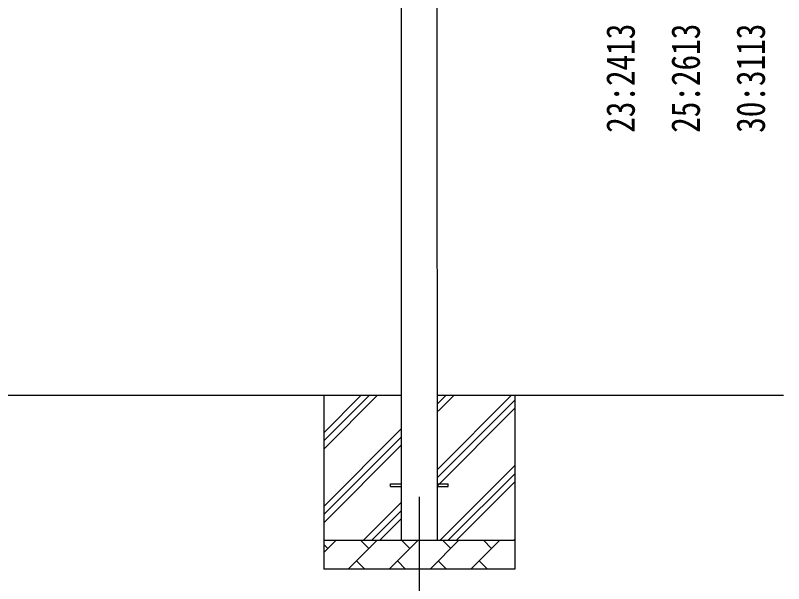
# Model space of a CAD drawing. Units: millimetres, scale not verified. Extents: x -12615 to 12615, y -8910 to 8910.
# Drawn here: x 292 to 2947, y -5632 to -3669 of the extents above; entities that cross this region are included whole.
import ezdxf
from ezdxf.enums import TextEntityAlignment as Align

# ---------------------------------------------------------------- set-up
doc = ezdxf.new("R2010")
doc.units = ezdxf.units.MM
doc.header["$LTSCALE"] = 40
for name, color, linetype in [('0-3_YKK_12', 2, 'Continuous'), ('0-4_YKK_13', 4, 'Continuous'), ('0-5_YKK_A1', 4, 'Continuous'), ('0-6_YKK_D', 6, 'Continuous')]:
    doc.layers.add(name, color=color, linetype=linetype)
doc.styles.add('ＭＳ ゴシック', font='')
doc.styles.get('ＭＳ ゴシック').set_extended_font_data('MS Gothic')

msp = doc.modelspace()

# ---------------------------------------------------------------- linework, layer by layer
at = {"layer": '0-3_YKK_12'}
msp.add_line((1688.03, -5332.18), (1688.03, -5832.18), dxfattribs=at)
at = {"layer": '0-4_YKK_13'}
for p, q in [((1588.03, -5287.68), (1625.53, -5287.68)), ((1588.03, -5296.68), (1588.03, -5287.68)), ((1588.03, -5296.68), (1625.53, -5296.68)), ((1750.53, -5287.68), (1788.03, -5287.68)), ((1750.53, -5296.68), (1788.03, -5296.68)), ((1788.03, -5296.68), (1788.03, -5287.68))]:
    msp.add_line(p, q, dxfattribs=at)
at = {"layer": '0-5_YKK_A1'}
for p, q in [((1624.56, -2572.18), (1625.53, -5482.18)), ((1750.53, -5482.18), (1749.56, -2572.18)), ((1625.36, -4982.05), (-1649.47, -4982.18)), ((1358.03, -4982.18), (1358.03, -5582.18)), ((1358.03, -5167.23), (1543.08, -4982.18)), ((1358.03, -5138.95), (1514.79, -4982.18)), ((1358.03, -5110.67), (1486.51, -4982.18)), ((2947.34, -4982.18), (1750.36, -4982.05)), ((1750.53, -5237.28), (2005.63, -4982.18)), ((1750.53, -5011.01), (1779.35, -4982.18)), ((1753.03, -5036.79), (1807.64, -4982.18)), ((2018.03, -4982.18), (2018.03, -5582.18)), ((1750.53, -5265.57), (2018.03, -4998.07)), ((1750.53, -5293.85), (2018.03, -5026.35)), ((1358.03, -5365.22), (1625.53, -5097.72)), ((1358.03, -5393.51), (1625.53, -5126.01)), ((1358.03, -5421.79), (1625.53, -5154.29)), ((1760.19, -5482.18), (2018.03, -5224.34)), ((1788.47, -5482.18), (2018.03, -5252.62)), ((1816.75, -5482.18), (2018.03, -5280.91)), ((1495.63, -5482.18), (1625.53, -5352.28)), ((1523.91, -5482.18), (1625.53, -5380.57)), ((1552.2, -5482.18), (1625.53, -5408.85)), ((1358.03, -5482.18), (2018.03, -5482.18)), ((1358.03, -5525.08), (1400.92, -5482.18)), ((1372.37, -5510.74), (1358.03, -5496.4)), ((1442.34, -5582.18), (1542.34, -5482.18)), ((1513.79, -5510.74), (1485.24, -5482.18)), ((1583.76, -5582.18), (1683.76, -5482.18)), ((1655.21, -5510.74), (1626.66, -5482.18)), ((1725.19, -5582.18), (1825.19, -5482.18)), ((1796.63, -5510.74), (1768.08, -5482.18)), ((1866.61, -5582.18), (1966.61, -5482.18)), ((1938.05, -5510.74), (1909.5, -5482.18)), ((2014.74, -5482.18), (2018.03, -5478.9)), ((1470.9, -5553.63), (1499.45, -5582.18)), ((1612.32, -5553.63), (1640.87, -5582.18)), ((1753.74, -5553.63), (1782.29, -5582.18)), ((1895.16, -5553.63), (1923.71, -5582.18)), ((2018.03, -5582.18), (1358.03, -5582.18))]:
    msp.add_line(p, q, dxfattribs=at)

# ---------------------------------------------------------------- texts
at = {"layer": '0-6_YKK_D', "style": 'ＭＳ ゴシック', "width": 0.8}
for s, p in [('23:2413', (2462.54, -4074.48)), ('25:2613', (2687.54, -4074.48)), ('30:3113', (2912.54, -4074.48))]:
    msp.add_text(s, height=98.97, rotation=90, dxfattribs=at).set_placement(p, align=Align.BOTTOM_LEFT)

doc.saveas('drawing.dxf')
